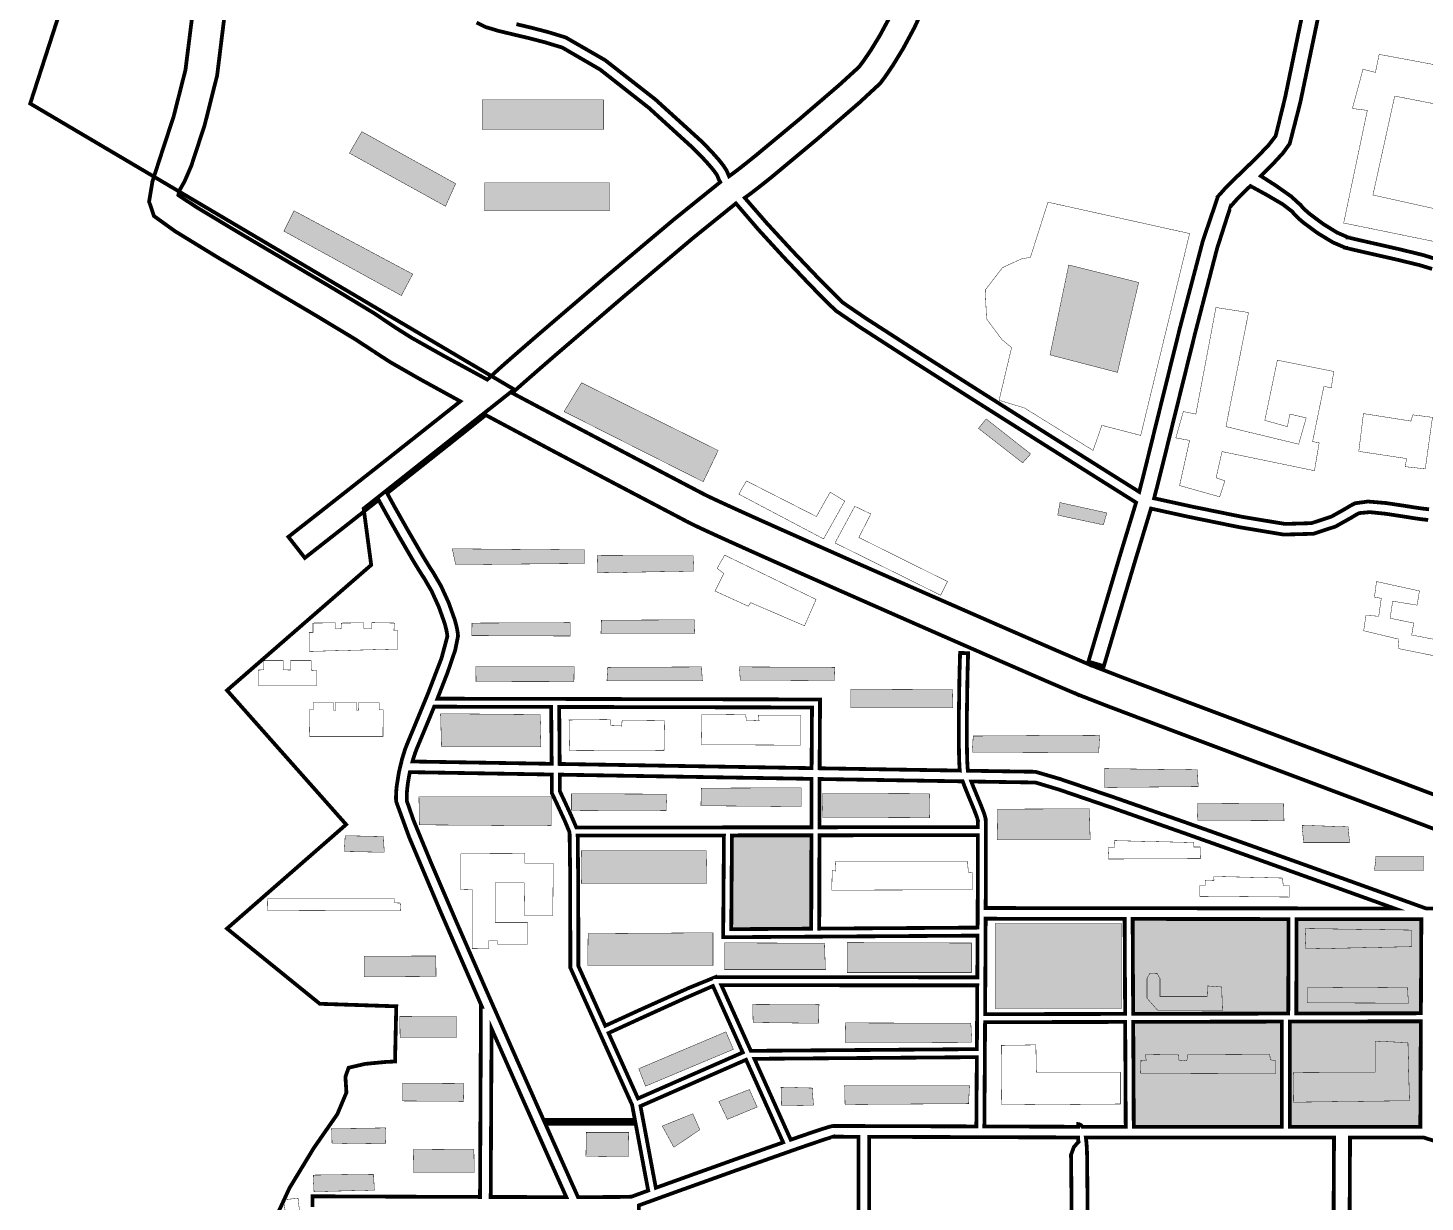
# Model space of a CAD drawing. Extents: x -14.6 to 30.8, y -26 to 29.
# Drawn here: x -1.97 to 8.29, y -17.27 to -8.66 of the extents above; entities that cross this region are included whole.
import ezdxf

# ---------------------------------------------------------------- set-up
doc = ezdxf.new("R2010")
doc.units = 0
doc.header["$LTSCALE"] = 0.000394
doc.linetypes.add('DASHED', pattern=[3e-06, 2e-06, -1e-06])
for name, color, linetype in [('CW_1001', 7, 'CONTINUOUS'), ('CW_1002', 7, 'CONTINUOUS'), ('CW_2001', 7, 'CONTINUOUS'), ('CW_2003', 7, 'CONTINUOUS'), ('CW_2006', 7, 'CONTINUOUS'), ('CW_2007', 7, 'CONTINUOUS')]:
    doc.layers.add(name, color=color, linetype=linetype)

msp = doc.modelspace()

# ---------------------------------------------------------------- linework, layer by layer
at = {"layer": 'CW_1001', "color": 1, "linetype": 'DASHED', "const_width": 0.02778}
msp.add_lwpolyline([(-0.128811, -17.343484), (-0.047367, -17.167647), (0.130174, -16.875266), (0.303626, -16.625823), (0.370076, -16.468046), (0.36292, -16.351162), (0.386433, -16.285394), (0.507406, -16.25711), (0.65496, -16.243138), (0.726862, -16.23939), (0.736063, -15.834555), (0.174815, -15.816154), (-0.506043, -15.264106), (0.368031, -14.500441), (-0.506043, -13.515957), (0.552047, -12.595878), (0.496843, -12.181843), (1.600937, -11.307768), (-1.950567, -9.209988), (-0.81887, -5.713689)], dxfattribs=at)
at = {"layer": 'CW_1002', "color": 1, "linetype": 'CONTINUOUS', "const_width": 0.007874}
for points in [[(4.625982, -8.463595), (4.539584, -8.651197), (4.45615, -8.806283), (4.381031, -8.929245), (4.322931, -9.014692), (4.288043, -9.061591), (4.134856, -9.203198), (3.827662, -9.468745), (3.49926, -9.742413), (3.445692, -9.785533), (3.395536, -9.82517), (3.349598, -9.86061), (3.329318, -9.875846), (3.310612, -9.889527), (3.293579, -9.901563), (3.454401, -10.086472), (3.640708, -10.288777), (3.819835, -10.476547), (3.866225, -10.524169), (3.908332, -10.566933), (3.945354, -10.604059), (3.976274, -10.63457), (4.000449, -10.657854), (4.017083, -10.673142), (4.017146, -10.673197), (4.182674, -10.785962), (4.539432, -11.016143), (5.002921, -11.311159), (5.488644, -11.618431), (5.912103, -11.885376), (6.188799, -12.059413), (6.22025, -11.936312), (6.263783, -11.760776), (6.316622, -11.545732), (6.488131, -10.853523), (6.655681, -10.217318), (6.766272, -9.892933), (6.766386, -9.892705), (6.766315, -9.89265), (6.814555, -9.837724), (6.879664, -9.77196), (6.954476, -9.699559), (7.053087, -9.603786), (7.137748, -9.515853), (7.190047, -9.447894), (7.190071, -9.44785), (7.26001, -9.162973), (7.388164, -8.543854)], [(0.120752, -17.307118), (0.121059, -17.228685), (0.307451, -17.229559), (0.764796, -17.231501), (1.350697, -17.233535), (1.351642, -17.04215), (1.354391, -16.486645), (1.356508, -16.046203), (1.357354, -15.838583), (1.364941, -15.838583), (1.062465, -15.143611), (0.829685, -14.591309), (0.734862, -14.330807), (0.734839, -14.330311), (0.734839, -14.330157), (0.734302, -14.31147), (0.734375, -14.292346), (0.73502, -14.272866), (0.73502, -14.272713), (0.736202, -14.252746), (0.737842, -14.23296), (0.739902, -14.213413), (0.756319, -14.112386), (0.778564, -14.019635), (0.80163, -13.945673), (0.801677, -13.945689), (0.801748, -13.945492), (0.801902, -13.945339), (0.814274, -13.913464), (0.834221, -13.864847), (0.860323, -13.802185), (0.966657, -13.544384), (1.06788, -13.280847), (1.110799, -13.121067), (1.110776, -13.120642), (1.109525, -13.10705), (1.107278, -13.091915), (1.104098, -13.075386), (1.09992, -13.057197), (1.094806, -13.03769), (1.088827, -13.017024), (1.047804, -12.902374), (0.995905, -12.788616), (0.941535, -12.694913), (0.9415, -12.694941), (0.941437, -12.69485), (0.941283, -12.694543), (0.929589, -12.676955), (0.915722, -12.655268), (0.899933, -12.629937), (0.882212, -12.600995), (0.864321, -12.571353), (0.846406, -12.541287), (0.752541, -12.379855), (0.664956, -12.225146), (0.606504, -12.118858), (0.335892, -12.331633), (0.14082, -12.484712), (0.064945, -12.544177), (-0.05578, -12.389618), (0.17929, -12.205289), (0.692683, -11.80159), (1.206181, -11.395012), (0.912881, -11.233896), (0.694741, -11.109208), (0.581425, -11.035984), (0.579118, -11.034138), (0.579087, -11.03411), (0.579102, -11.034094), (0.429908, -10.936365), (0.153931, -10.770018), (-0.186878, -10.568512), (-0.575391, -10.338322), (-0.887285, -10.146946), (-1.042362, -10.035307), (-1.042386, -10.03528), (-1.077956, -9.930026), (-1.053784, -9.782631), (-0.991803, -9.591031), (-0.898349, -9.306095), (-0.811235, -8.963852), (-0.763563, -8.584969)], [(-0.528264, -8.595118), (-0.578803, -9.004502), (-0.670408, -9.367992), (-0.768504, -9.667622), (-0.817601, -9.780858), (-0.856092, -9.849411), (-0.863378, -9.882106), (-0.863354, -9.882134), (-0.731561, -9.969486), (-0.438661, -10.145772), (-0.066925, -10.365512), (0.284824, -10.573643), (0.571699, -10.747634), (0.731803, -10.855098), (0.731949, -10.855217), (0.850009, -10.929635), (1.086021, -11.062516), (1.403795, -11.235425), (1.421784, -11.220321), (1.434245, -11.209487), (1.440772, -11.203236), (1.440795, -11.203209), (1.45975, -11.184632), (1.496387, -11.151286), (1.548866, -11.10476), (1.604978, -11.055683), (1.681478, -10.989222), (1.776476, -10.907012), (2.267263, -10.486575), (2.771818, -10.062031), (3.113807, -9.786398), (3.105918, -9.772026), (3.10004, -9.75942), (3.09628, -9.748681), (3.096256, -9.748594), (3.088027, -9.731898), (3.070727, -9.707333), (3.045126, -9.675665), (3.00889, -9.634551), (2.965519, -9.588516), (2.915839, -9.538331), (2.590281, -9.241897), (2.232638, -8.960747), (1.955067, -8.799343), (1.954783, -8.799248), (1.828596, -8.760824), (1.709323, -8.729794), (1.600209, -8.704016), (1.484355, -8.676238), (1.391555, -8.648293)], [(1.617744, -8.627425), (1.72795, -8.653477), (1.849294, -8.68512), (1.97939, -8.724815), (1.979673, -8.724909), (2.268891, -8.891597), (2.63766, -9.179748), (2.971201, -9.482661), (3.022609, -9.534596), (3.067526, -9.582279), (3.105102, -9.624917), (3.137175, -9.665494), (3.15975, -9.700117), (3.171917, -9.727988), (3.171941, -9.728075), (3.173429, -9.732684), (3.175507, -9.737826), (3.178142, -9.743472), (3.192488, -9.733334), (3.210247, -9.720281), (3.231181, -9.704516), (3.271868, -9.673036), (3.320332, -9.634599), (3.375457, -9.590161), (3.693177, -9.326214), (3.987992, -9.073084), (4.132713, -8.940866), (4.165211, -8.897263), (4.218559, -8.819104), (4.286213, -8.70863), (4.364147, -8.563706)], [(7.502248, -8.573998), (7.370474, -9.203627), (7.293185, -9.504598), (7.293161, -9.504642), (7.292953, -9.505063), (7.292929, -9.505106), (7.243418, -9.573331), (7.168937, -9.654204), (7.080906, -9.741303), (7.190245, -9.811188), (7.303828, -9.891179), (7.376732, -9.958098), (7.376799, -9.958051), (7.376843, -9.95811), (7.377303, -9.958878), (7.383273, -9.966494), (7.391371, -9.975421), (7.401421, -9.98552), (7.413672, -9.99696), (7.427825, -10.009388), (7.443685, -10.022657), (7.538774, -10.093456), (7.639595, -10.155953), (7.722201, -10.192382), (7.722193, -10.192406), (7.722291, -10.192406), (7.767252, -10.203487), (7.832885, -10.218642), (7.913102, -10.236791), (8.098696, -10.279103), (8.268388, -10.320451), (8.370756, -10.351854)], [(8.338457, -10.423524), (8.242136, -10.394555), (8.07741, -10.354723), (7.895874, -10.313382), (7.814258, -10.294916), (7.747621, -10.279535), (7.702299, -10.268374), (7.702307, -10.26835), (7.702209, -10.26835), (7.608596, -10.227914), (7.497138, -10.159926), (7.393858, -10.083555), (7.376997, -10.069401), (7.361206, -10.055438), (7.346673, -10.041803), (7.333719, -10.028684), (7.322607, -10.016208), (7.313531, -10.004512), (7.31348, -10.004551), (7.313437, -10.004492), (7.312976, -10.003724), (7.242246, -9.949271), (7.12066, -9.878153), (7.004472, -9.814933), (6.945932, -9.872058), (6.896081, -9.923083), (6.859512, -9.965083), (6.85928, -9.965315), (6.859236, -9.96537), (6.859185, -9.965331), (6.760135, -10.273206), (6.599065, -10.894245), (6.431039, -11.573874), (6.37548, -11.799914), (6.330121, -11.982228), (6.297921, -12.106591), (6.571967, -12.166736), (6.940054, -12.241834), (7.258031, -12.294717), (7.452887, -12.289156), (7.599671, -12.240712), (7.705374, -12.18137), (7.730271, -12.16611), (7.752901, -12.153097), (7.773732, -12.14289), (7.773787, -12.142866), (7.86777, -12.13031), (7.999725, -12.141389), (8.144988, -12.163366), (8.207704, -12.173353), (8.265523, -12.18176), (8.315953, -12.18739)], [(8.309496, -12.265823), (8.258055, -12.260044), (8.19812, -12.251302), (8.132681, -12.240878), (7.9987, -12.220271), (7.88054, -12.208261), (7.804543, -12.21515), (7.804488, -12.215173), (7.78789, -12.223419), (7.768532, -12.234649), (7.746587, -12.248118), (7.629714, -12.313637), (7.466637, -12.367019), (7.248803, -12.372843), (6.923795, -12.318731), (6.549299, -12.242234), (6.275035, -12.18198), (6.154351, -12.579924), (6.003442, -13.086795), (5.928894, -13.338547), (5.815862, -13.305327), (5.891899, -13.048576), (6.045117, -12.534251), (6.165713, -12.137642), (5.904002, -11.973046), (5.480862, -11.706315), (4.985868, -11.393158), (4.508589, -11.089288), (4.138599, -10.850415), (3.965469, -10.732252), (3.965406, -10.732197), (3.947323, -10.715623), (3.921909, -10.6912), (3.889992, -10.659728), (3.852526, -10.622159), (3.810106, -10.579083), (3.763551, -10.531295), (3.582483, -10.341087), (3.393458, -10.134504), (3.228594, -9.942673), (2.917498, -10.193817), (2.410061, -10.622141), (1.904894, -11.055421), (1.826334, -11.123487), (1.750413, -11.189636), (1.678819, -11.252398), (1.631861, -11.293849), (1.600898, -11.321532), (1.587661, -11.333933), (1.587638, -11.333961), (1.587531, -11.334071), (2.055092, -11.582735), (2.493778, -11.814113), (2.832228, -11.991835), (2.915473, -12.035446), (2.963127, -12.060365), (2.990618, -12.074803), (2.990657, -12.074831), (2.990661, -12.074827), (3.031429, -12.09508), (3.096743, -12.125837), (3.184122, -12.16602), (3.292724, -12.21529), (3.421277, -12.273116), (3.567, -12.338283), (4.078672, -12.565281), (4.636181, -12.810711), (5.16355, -13.041536), (5.5848, -13.224721), (5.823953, -13.327228), (5.824008, -13.327256), (5.824008, -13.327252), (6.064165, -13.420531), (6.520431, -13.592897), (7.122787, -13.819079), (7.617813, -14.004885), (8.125904, -14.19597), (8.619416, -14.382339)], [(8.528824, -14.599643), (8.038263, -14.41442), (7.533012, -14.224414), (7.040661, -14.039614), (6.43028, -13.810434), (5.970198, -13.636724), (5.733583, -13.545016), (5.733528, -13.544988), (5.733528, -13.544992), (5.495755, -13.443033), (5.074675, -13.259848), (4.546231, -13.028471), (3.986368, -12.781938), (3.471031, -12.553283), (3.328547, -12.48955), (3.199504, -12.431472), (3.086311, -12.380098), (2.992859, -12.337139), (2.923476, -12.304501), (2.880858, -12.283362), (2.880819, -12.283335), (2.880815, -12.283339), (2.817448, -12.249846), (2.768692, -12.224173), (2.723346, -12.20037), (2.360544, -12.009811), (1.889313, -11.760921), (1.392587, -11.495756), (1.180898, -11.66487), (0.930513, -11.863307), (0.669165, -12.069516), (0.721555, -12.165611), (0.812725, -12.326906), (0.914075, -12.501303), (0.933606, -12.534131), (0.951245, -12.563451), (0.966681, -12.588724), (0.981164, -12.611934), (0.994329, -12.632469), (1.005988, -12.649972), (1.006028, -12.649945), (1.006091, -12.650035), (1.006244, -12.650343), (1.06475, -12.750892), (1.120402, -12.872474), (1.164181, -12.994567), (1.170591, -13.016803), (1.176218, -13.03846), (1.180996, -13.059394), (1.184862, -13.079652), (1.187624, -13.098685), (1.189209, -13.116335), (1.189232, -13.11676), (1.16898, -13.21967), (1.112887, -13.384411), (1.038055, -13.57702), (3.816819, -13.582917), (3.846433, -13.582976), (3.846232, -13.612445), (3.842937, -14.087933), (4.221775, -14.094194), (4.568595, -14.099894), (4.871937, -14.104835), (4.870543, -14.089692), (4.869327, -14.071791), (4.868287, -14.051323), (4.867048, -14.016716), (4.866096, -13.976789), (4.865413, -13.932295), (4.86548, -13.666101), (4.869346, -13.403371), (4.874098, -13.240768), (4.932925, -13.243768), (4.928183, -13.405688), (4.924319, -13.667054), (4.92424, -13.931602), (4.92491, -13.974802), (4.925862, -14.014089), (4.927114, -14.048787), (4.928341, -14.072464), (4.929756, -14.09161), (4.931358, -14.105795), (5.18406, -14.109833), (5.354028, -14.112443), (5.426299, -14.11337), (5.606628, -14.166196), (6.00991, -14.303115), (6.548286, -14.491785), (7.133898, -14.699866), (7.67889, -14.895016), (8.095403, -15.044895), (8.295579, -15.117161)], [(9.566583, -18.756902), (9.566583, -17.208567), (8.275531, -16.79726), (7.735996, -16.79726), (7.73381, -17.204098), (7.730605, -17.892783)]]:
    msp.add_lwpolyline(points, dxfattribs=at)
for points in [[(1.876594, -14.055154), (1.872764, -13.637618), (1.014244, -13.635795), (0.985453, -13.705944), (0.958045, -13.772044), (0.932913, -13.832327), (0.90661, -13.895443), (0.886944, -13.943184), (0.875787, -13.971602), (0.875874, -13.971634), (0.875756, -13.971969), (0.875756, -13.972122), (0.869061, -13.991725), (0.862122, -14.013799), (0.855091, -14.038024), (1.068258, -14.041604), (1.419624, -14.047497)], [(1.931594, -13.637744), (1.935433, -14.056142), (2.372718, -14.063457), (2.838653, -14.071236), (3.315148, -14.079172), (3.784114, -14.086957), (3.787201, -13.641681)], [(1.817669, -16.669122), (2.487524, -16.668177), (2.466882, -16.558315), (2.015992, -15.556992), (2.013339, -15.551098), (2.013339, -15.544882), (2.013141, -15.293672), (2.011767, -14.824977), (2.008039, -14.557941), (1.972931, -14.473872), (1.913038, -14.344485), (1.881118, -14.277035), (1.878406, -14.271339), (1.87835, -14.264579), (1.877276, -14.133646), (0.835854, -14.116154), (0.828891, -14.150981), (0.822865, -14.186552), (0.818028, -14.222335), (0.816047, -14.240942), (0.814509, -14.259), (0.813453, -14.276406), (0.813445, -14.276406), (0.812876, -14.293574), (0.812804, -14.310337), (0.813264, -14.326618), (0.813272, -14.326618), (0.813295, -14.327114), (0.863369, -14.471334), (0.993249, -14.786), (1.178278, -15.21711), (1.393797, -15.710667), (1.615146, -16.212671), (1.817669, -16.669122)], [(3.783051, -14.520965), (3.78376, -14.165496), (3.315133, -14.157695), (2.83895, -14.149748), (2.373261, -14.141959), (1.936114, -14.134634), (1.937122, -14.257362), (1.969555, -14.326076), (2.018392, -14.431871), (2.057819, -14.52274)], [(3.842587, -14.166469), (3.841878, -14.520902), (5.004449, -14.519705), (5.004203, -14.493624), (5.003867, -14.476089), (5.003445, -14.467638), (5.003421, -14.467449), (5.003516, -14.467437), (4.99441, -14.436781), (4.97496, -14.386881), (4.949579, -14.325539), (4.929368, -14.27683), (4.909972, -14.228732), (4.893008, -14.183807), (4.585113, -14.178763), (4.230859, -14.172911)], [(8.063626, -15.116882), (7.647683, -14.967121), (7.106551, -14.773114), (6.527039, -14.566736), (5.995954, -14.37986), (5.600105, -14.24436), (5.426299, -14.19211), (5.359013, -14.191223), (5.197657, -14.188719), (4.956177, -14.184835), (4.971014, -14.222755), (4.987296, -14.262687), (5.00402, -14.302933), (5.030885, -14.368052), (5.05167, -14.422682), (5.061898, -14.460181), (5.062012, -14.460299), (5.062035, -14.460488), (5.063295, -14.557634), (5.063153, -14.788791), (5.061953, -15.113331)], [(3.140909, -14.580449), (2.067681, -14.581555), (2.070888, -14.888508), (2.072156, -15.295286), (2.072386, -15.538646), (2.269886, -15.977248), (2.534129, -15.85632), (2.884534, -15.69913), (3.076693, -15.621087), (3.076693, -15.621201), (5.000516, -15.621598), (5.001106, -15.518766), (5.001675, -15.4166), (5.002213, -15.315839), (3.164917, -15.327587), (3.135157, -15.327776), (3.13539, -15.298059)], [(3.781563, -15.264815), (3.782933, -14.579787), (3.19974, -14.58039), (3.194445, -15.268571)], [(3.84176, -14.579728), (3.84039, -15.264441), (5.002516, -15.257008), (5.00377, -14.984646), (5.004541, -14.752413), (5.004669, -14.578531)], [(5.057705, -15.89237), (6.085362, -15.890201), (6.081622, -15.193055), (5.061587, -15.191764), (5.060422, -15.4212), (5.059103, -15.657737)], [(7.282587, -15.887669), (7.284984, -15.194579), (6.140453, -15.19313), (6.144193, -15.890075)], [(7.343811, -15.194654), (7.341413, -15.887547), (8.255949, -15.885614), (8.259327, -15.195815)], [(3.27902, -16.173193), (3.060142, -15.685606), (2.843881, -15.779957), (2.525892, -15.924459), (2.294083, -16.03098), (2.510071, -16.510646)], [(3.122161, -15.680035), (3.338248, -16.161409), (4.997272, -16.148831), (4.998229, -15.99881), (4.999207, -15.8417), (5.000177, -15.680425)], [(1.984004, -17.234717), (1.86323, -16.964232), (1.6696, -16.528766), (1.435311, -15.998646), (1.433926, -16.273778), (1.432108, -16.635621), (1.430075, -17.042457), (1.429134, -17.233756), (1.62445, -17.234233), (1.811113, -17.234565)], [(6.085677, -15.949024), (5.057346, -15.951197), (5.05522, -16.283309), (5.05343, -16.549609), (5.052272, -16.716236), (5.74089, -16.718579), (5.74089, -16.69898), (5.752469, -16.701213), (5.762844, -16.707762), (5.772039, -16.71852), (6.089807, -16.71852)], [(7.235453, -16.71852), (7.235417, -15.946598), (6.144508, -15.948902), (6.148638, -16.71852)], [(7.294244, -15.946472), (7.29428, -16.71852), (8.251874, -16.71852), (8.255661, -15.944441)], [(3.575287, -16.833185), (3.303134, -16.226913), (2.528433, -16.56689), (2.641114, -17.16661), (2.92035, -17.066049), (3.253151, -16.947063)], [(3.364563, -16.220035), (3.631055, -16.813697), (3.635799, -16.812043), (3.712571, -16.785426), (3.781357, -16.761879), (3.840654, -16.741957), (3.889286, -16.726304), (3.923744, -16.716372), (3.942366, -16.712811), (3.94298, -16.712657), (3.943063, -16.712657), (4.124621, -16.713174), (4.515535, -16.714441), (4.993445, -16.716035), (4.994238, -16.602279), (4.995427, -16.428096), (4.99689, -16.207661)], [(2.49272, -16.695839), (1.829969, -16.696772), (1.939218, -16.942022), (2.021607, -17.12656), (2.06998, -17.234709), (2.272961, -17.234316), (2.409719, -17.233271), (2.462902, -17.231453), (2.480849, -17.224787), (2.522571, -17.209565), (2.584988, -17.186917)], [(2.516827, -17.295205), (2.528378, -20.456134), (2.935508, -20.454984), (2.929799, -19.040035), (2.929705, -19.01752), (2.95137, -19.011547), (3.803102, -18.776587), (3.807283, -18.775433), (3.810945, -18.775433), (4.132075, -18.775433), (4.127654, -16.791949), (4.031043, -16.791652), (3.967555, -16.791464), (3.943063, -16.791398), (3.94298, -16.791398), (3.94298, -16.791339), (3.930761, -16.794977), (3.904395, -16.803486), (3.86526, -16.81639), (3.809359, -16.835198), (3.740876, -16.858678), (3.661634, -16.886169), (3.224976, -17.040429), (2.788043, -17.197045)], [(4.208358, -17.811992), (5.694118, -17.804445), (5.692767, -17.449951), (5.690817, -17.150471), (5.688217, -16.924126), (5.709781, -16.865858), (5.743777, -16.829338), (5.74089, -16.816626), (5.74089, -16.79702), (5.372623, -16.795859), (4.771747, -16.793969), (4.206087, -16.792197)], [(6.654453, -18.877307), (6.659799, -18.276067), (6.718626, -18.276531), (6.713283, -18.877358), (7.61228, -18.878102), (7.611036, -18.526199), (7.613062, -17.867604), (7.616213, -17.194048), (7.618346, -16.79726), (5.796874, -16.79726), (5.801378, -16.833746), (5.804356, -16.875485), (5.805862, -16.922283), (5.809371, -17.269993), (5.811597, -17.751949), (5.812713, -18.314921), (5.812865, -18.501627), (5.81293, -18.689421), (5.812909, -18.87661)]]:
    msp.add_lwpolyline(points, close=True, dxfattribs=at)
at = {"layer": 'CW_2001', "color": 1, "linetype": 'CONTINUOUS', "const_width": 0.003}
for points in [[(0.483402, -9.416201), (1.171909, -9.797783), (1.097252, -9.963689), (0.392154, -9.573811)], [(-0.014315, -9.99687), (0.856689, -10.461406), (0.773736, -10.619016), (-0.088972, -10.146185)], [(1.147024, -12.477157), (2.117571, -12.485453), (2.117571, -12.584996), (1.171909, -12.593291)], [(2.210819, -12.52726), (2.213756, -12.653551), (2.91789, -12.640976), (2.914961, -12.529669)], [(3.146362, -12.523811), (3.090709, -12.620472), (3.140504, -12.658551), (3.076063, -12.787433), (3.319181, -12.89874), (3.336756, -12.872378), (3.732189, -13.042268), (3.817134, -12.848945)], [(0.12511, -13.022083), (0.12511, -13.089992), (0.097657, -13.089992), (0.097657, -13.230146), (0.747854, -13.212807), (0.747854, -13.076988), (0.718957, -13.076988), (0.721846, -13.022083), (0.55713, -13.019193), (0.55713, -13.062539), (0.49789, -13.061094), (0.49789, -13.020638), (0.333173, -13.022083), (0.330283, -13.063984), (0.289827, -13.063984), (0.289827, -13.020638)], [(1.292031, -13.02226), (1.290591, -13.11448), (2.012504, -13.117362), (2.012504, -13.019378)], [(2.24126, -13.00126), (2.923748, -12.998331), (2.926677, -13.097921), (2.238331, -13.097921)], [(-0.236579, -13.29828), (-0.093437, -13.29828), (-0.093437, -13.365469), (-0.039394, -13.366929), (-0.039394, -13.29828), (0.111051, -13.29828), (0.112512, -13.36839), (0.153409, -13.371311), (0.153843, -13.480906), (-0.277382, -13.480315), (-0.277382, -13.367), (-0.236705, -13.365547)], [(1.320024, -13.340807), (1.321461, -13.451457), (2.039965, -13.452894), (2.041402, -13.340807)], [(2.288126, -13.346898), (2.976472, -13.343969), (2.982331, -13.446488), (2.282268, -13.446488)], [(3.25474, -13.343969), (3.954803, -13.346898), (3.951874, -13.443559), (3.260598, -13.44063)], [(4.072902, -13.507126), (4.818685, -13.509878), (4.821437, -13.644724), (4.072902, -13.644724)], [(0.27439, -13.606043), (0.275807, -13.661469), (0.292819, -13.661469), (0.291402, -13.604622), (0.444512, -13.606043), (0.444512, -13.661469), (0.460106, -13.661469), (0.458618, -13.604996), (0.609827, -13.605039), (0.611138, -13.659819), (0.639827, -13.658201), (0.638421, -13.853567), (0.098705, -13.853567), (0.095894, -13.659606), (0.126815, -13.658201), (0.125409, -13.604791)], [(1.061795, -13.687638), (1.791953, -13.693169), (1.797484, -13.931024), (1.067327, -13.931024)], [(2.004, -13.733543), (2.305701, -13.730614), (2.311559, -13.774551), (2.390646, -13.77748), (2.393575, -13.736472), (2.704063, -13.739402), (2.701134, -13.956157), (2.006929, -13.959087)], [(2.979402, -13.692535), (3.301606, -13.695465), (3.304535, -13.736472), (3.398268, -13.739402), (3.395339, -13.698394), (3.702898, -13.698394), (3.702898, -13.918079), (2.976472, -13.91515)], [(4.970043, -13.851122), (5.897457, -13.845618), (5.891953, -13.972209), (4.964539, -13.969457)], [(5.933232, -14.090543), (5.933232, -14.228142), (6.621224, -14.222638), (6.61572, -14.098799)], [(2.974866, -14.233646), (3.70689, -14.230894), (3.70689, -14.368492), (2.972114, -14.362988)], [(0.902457, -14.297913), (1.873417, -14.297913), (1.873417, -14.508866), (0.905346, -14.503087)], [(2.021, -14.274701), (2.021, -14.395906), (2.716484, -14.398791), (2.71937, -14.277587)], [(3.863752, -14.272173), (4.648063, -14.274925), (4.650815, -14.451051), (3.866504, -14.448299)], [(7.248673, -14.349228), (7.251425, -14.473067), (6.618472, -14.470315), (6.61572, -14.346476)], [(5.148921, -14.387756), (5.146169, -14.613417), (5.828657, -14.613417), (5.823154, -14.385004)], [(7.721717, -14.517362), (7.73278, -14.633524), (7.395358, -14.633524), (7.384295, -14.506299)], [(0.36085, -14.582886), (0.355335, -14.698717), (0.647669, -14.704232), (0.642154, -14.588402)], [(6.007535, -14.618921), (6.010287, -14.665705), (5.960752, -14.671209), (5.963504, -14.753768), (6.637736, -14.751016), (6.634984, -14.665705), (6.590953, -14.665705), (6.588201, -14.632681)], [(2.096988, -14.690472), (2.094236, -14.932646), (3.013394, -14.932646), (3.010642, -14.690472)], [(7.926382, -14.733091), (8.274866, -14.733091), (8.274866, -14.838189), (7.915319, -14.838189)], [(3.960071, -14.77028), (3.962823, -14.841831), (3.935303, -14.839079), (3.932551, -14.982181), (4.961787, -14.979429), (4.961787, -14.852839), (4.934268, -14.850087), (4.928764, -14.77028)], [(6.633606, -15.027299), (6.633606, -14.948063), (6.671858, -14.948063), (6.671858, -14.912543), (6.737433, -14.909811), (6.736799, -14.881469), (7.240173, -14.893417), (7.245638, -14.948063), (7.289354, -14.948063), (7.289354, -15.032764)], [(-0.209693, -15.046528), (0.72226, -15.046528), (0.723118, -15.075465), (0.765165, -15.076866), (0.768709, -15.132134), (-0.211016, -15.129335)], [(7.406421, -15.264114), (8.186362, -15.275177), (8.186362, -15.39687), (7.411953, -15.413465)], [(2.143902, -15.300531), (2.141165, -15.535846), (3.060535, -15.535846), (3.060535, -15.295059)], [(3.14448, -15.368835), (3.14448, -15.565559), (3.884929, -15.565559), (3.879465, -15.371567)], [(4.045382, -15.367457), (4.956283, -15.370209), (4.956283, -15.587614), (4.045382, -15.587614)], [(0.49965, -15.466594), (1.026559, -15.465197), (1.027957, -15.616142), (0.49965, -15.618937)], [(6.794067, -15.693217), (6.799524, -15.867831), (6.32752, -15.867831), (6.245669, -15.775067), (6.245669, -15.630465), (6.264768, -15.594996), (6.319335, -15.592268), (6.341161, -15.630465), (6.341161, -15.761425), (6.687661, -15.761425), (6.69039, -15.685031)], [(7.420504, -15.699441), (7.420504, -15.808732), (8.163685, -15.811465), (8.15822, -15.693976)], [(3.352134, -15.819661), (3.83848, -15.822394), (3.835748, -15.959008), (3.354866, -15.953543)], [(0.761854, -15.907937), (1.178394, -15.910142), (1.178394, -16.062583), (0.764031, -16.062583)], [(4.032472, -15.956276), (4.953252, -15.959008), (4.958717, -16.098354), (4.02974, -16.101087)], [(2.516055, -16.292346), (3.155409, -16.02185), (3.210055, -16.150268), (2.565236, -16.420764)], [(7.920512, -16.090157), (7.920512, -16.316937), (7.322142, -16.319669), (7.319409, -16.538252), (8.171882, -16.527323), (8.160953, -16.101087)], [(6.234693, -16.18852), (6.477866, -16.191252), (6.480598, -16.229504), (6.537976, -16.234969), (6.546173, -16.18852), (7.147276, -16.185787), (7.150008, -16.226772), (7.190992, -16.234969), (7.190992, -16.327866), (6.199173, -16.325134), (6.201906, -16.229504), (6.240157, -16.234969)], [(0.781264, -16.397756), (1.23274, -16.400492), (1.230004, -16.531831), (0.781264, -16.529094)], [(3.103496, -16.532787), (3.166339, -16.663937), (3.384921, -16.573772), (3.327543, -16.445354)], [(3.559787, -16.428961), (3.789299, -16.434425), (3.797496, -16.56011), (3.56252, -16.562843)], [(4.027008, -16.415299), (4.02974, -16.554646), (4.936858, -16.549181), (4.942323, -16.415299)], [(2.688189, -16.713118), (2.912236, -16.622953), (2.96415, -16.740441), (2.77289, -16.868858)], [(0.261921, -16.732244), (0.658102, -16.72678), (0.65537, -16.844268), (0.264654, -16.838803)], [(2.130803, -16.759567), (2.128071, -16.934433), (2.439551, -16.937165), (2.442283, -16.759567)], [(0.860291, -16.885252), (0.863024, -17.054654), (1.308386, -17.054654), (1.305654, -16.88252)], [(0.126972, -17.072913), (0.569492, -17.067382), (0.575024, -17.183543), (0.132504, -17.194606)], [(-0.093276, -17.25411), (0.016016, -17.243181), (0.037874, -17.461764), (0.081591, -17.63663), (0.130772, -17.822425), (0.190882, -17.926252), (0.108913, -17.959039), (0.043339, -17.849748), (0.005087, -17.69674), (-0.055024, -17.472693)]]:
    msp.add_lwpolyline(points, close=True, dxfattribs=at)
at = {"layer": 'CW_2001', "color": 1, "linetype": 'CONTINUOUS'}
for points in [[(0.483402, -9.416201), (1.171909, -9.797783), (0.392154, -9.573811), (1.097252, -9.963689)], [(-0.014315, -9.99687), (0.856689, -10.461406), (-0.088972, -10.146185), (0.773736, -10.619016)], [(1.147024, -12.477157), (2.117571, -12.485453), (1.171909, -12.593291), (2.117571, -12.584996)], [(2.210819, -12.52726), (2.213756, -12.653551), (2.914961, -12.529669), (2.91789, -12.640976)], [(1.292031, -13.02226), (1.290591, -13.11448), (2.012504, -13.019378), (2.012504, -13.117362)], [(2.24126, -13.00126), (2.923748, -12.998331), (2.238331, -13.097921), (2.926677, -13.097921)], [(1.320024, -13.340807), (1.321461, -13.451457), (2.041402, -13.340807), (2.039965, -13.452894)], [(2.288126, -13.346898), (2.976472, -13.343969), (2.282268, -13.446488), (2.982331, -13.446488)], [(3.25474, -13.343969), (3.954803, -13.346898), (3.260598, -13.44063), (3.951874, -13.443559)], [(4.072902, -13.507126), (4.818685, -13.509878), (4.072902, -13.644724), (4.821437, -13.644724)], [(1.061795, -13.687638), (1.791953, -13.693169), (1.067327, -13.931024), (1.797484, -13.931024)], [(4.970043, -13.851122), (5.897457, -13.845618), (4.964539, -13.969457), (5.891953, -13.972209)], [(5.933232, -14.090543), (5.933232, -14.228142), (6.61572, -14.098799), (6.621224, -14.222638)], [(2.974866, -14.233646), (3.70689, -14.230894), (2.972114, -14.362988), (3.70689, -14.368492)], [(0.902457, -14.297913), (1.873417, -14.297913), (0.905346, -14.503087), (1.873417, -14.508866)], [(2.021, -14.274701), (2.021, -14.395906), (2.71937, -14.277587), (2.716484, -14.398791)], [(3.863752, -14.272173), (4.648063, -14.274925), (3.866504, -14.448299), (4.650815, -14.451051)], [(7.248673, -14.349228), (7.251425, -14.473067), (6.61572, -14.346476), (6.618472, -14.470315)], [(5.148921, -14.387756), (5.146169, -14.613417), (5.823154, -14.385004), (5.828657, -14.613417)], [(7.721717, -14.517362), (7.73278, -14.633524), (7.384295, -14.506299), (7.395358, -14.633524)], [(0.36085, -14.582886), (0.355335, -14.698717), (0.642154, -14.588402), (0.647669, -14.704232)], [(2.096988, -14.690472), (2.094236, -14.932646), (3.010642, -14.690472), (3.013394, -14.932646)], [(7.926382, -14.733091), (8.274866, -14.733091), (7.915319, -14.838189), (8.274866, -14.838189)], [(7.406421, -15.264114), (8.186362, -15.275177), (7.411953, -15.413465), (8.186362, -15.39687)], [(2.143902, -15.300531), (2.141165, -15.535846), (3.060535, -15.295059), (3.060535, -15.535846)], [(3.14448, -15.368835), (3.14448, -15.565559), (3.879465, -15.371567), (3.884929, -15.565559)], [(4.045382, -15.367457), (4.956283, -15.370209), (4.045382, -15.587614), (4.956283, -15.587614)], [(0.49965, -15.466594), (1.026559, -15.465197), (0.49965, -15.618937), (1.027957, -15.616142)], [(7.420504, -15.699441), (7.420504, -15.808732), (8.15822, -15.693976), (8.163685, -15.811465)], [(3.352134, -15.819661), (3.83848, -15.822394), (3.354866, -15.953543), (3.835748, -15.959008)], [(0.761854, -15.907937), (1.178394, -15.910142), (0.764031, -16.062583), (1.178394, -16.062583)], [(4.032472, -15.956276), (4.953252, -15.959008), (4.02974, -16.101087), (4.958717, -16.098354)], [(2.516055, -16.292346), (3.155409, -16.02185), (2.565236, -16.420764), (3.210055, -16.150268)], [(0.781264, -16.397756), (1.23274, -16.400492), (0.781264, -16.529094), (1.230004, -16.531831)], [(3.103496, -16.532787), (3.166339, -16.663937), (3.327543, -16.445354), (3.384921, -16.573772)], [(3.559787, -16.428961), (3.789299, -16.434425), (3.56252, -16.562843), (3.797496, -16.56011)], [(4.027008, -16.415299), (4.02974, -16.554646), (4.942323, -16.415299), (4.936858, -16.549181)], [(2.688189, -16.713118), (2.912236, -16.622953), (2.77289, -16.868858), (2.96415, -16.740441)], [(0.261921, -16.732244), (0.658102, -16.72678), (0.264654, -16.838803), (0.65537, -16.844268)], [(2.130803, -16.759567), (2.128071, -16.934433), (2.442283, -16.759567), (2.439551, -16.937165)], [(0.860291, -16.885252), (0.863024, -17.054654), (1.305654, -16.88252), (1.308386, -17.054654)], [(0.126972, -17.072913), (0.569492, -17.067382), (0.132504, -17.194606), (0.575024, -17.183543)]]:
    msp.add_solid(points, dxfattribs=at)
at = {"layer": 'CW_2003', "color": 1, "linetype": 'CONTINUOUS', "const_width": 0.003}
for points in [[(7.949685, -8.848898), (8.684961, -8.985906), (8.625591, -9.264488), (8.063858, -9.154882), (7.904016, -9.881024), (8.561654, -10.027165), (8.515984, -10.255512), (7.68937, -10.086535), (7.862913, -9.259921), (7.753307, -9.24622), (7.830945, -8.958504), (7.922283, -8.981339)], [(5.518902, -9.933677), (6.558591, -10.163697), (6.19976, -11.645024), (5.914535, -11.571417), (5.85013, -11.755433), (5.344087, -11.442606), (5.160071, -11.387402), (5.252079, -11.000969), (5.181539, -10.942356), (5.068063, -10.789691), (5.058862, -10.577732), (5.185629, -10.413481), (5.324663, -10.349416), (5.390091, -10.338512)], [(5.671512, -10.394378), (6.184772, -10.522693), (6.028961, -11.182598), (5.534031, -11.054283)], [(6.779409, -12.095862), (6.484984, -12.013055), (6.558591, -11.681827), (6.457382, -11.663425), (6.512587, -11.470209), (6.604594, -11.48861), (6.751807, -10.706543), (6.991028, -10.743346), (6.825413, -11.580618), (7.359059, -11.709429), (7.414264, -11.516213), (7.294654, -11.48861), (7.276252, -11.580618), (7.110638, -11.534614), (7.202646, -11.092976), (7.616681, -11.175783), (7.59828, -11.295394), (7.54389, -11.285654), (7.461118, -11.690315), (7.509402, -11.699512), (7.474913, -11.904142), (6.796646, -11.76389), (6.752984, -11.955953), (6.817252, -11.978906)], [(2.096209, -11.258591), (3.099094, -11.755433), (2.988685, -11.985453), (1.967398, -11.470209)], [(7.834535, -11.485055), (8.182819, -11.540047), (8.196567, -11.49422), (8.340921, -11.512551), (8.28822, -11.890622), (8.141575, -11.874583), (8.15074, -11.815008), (7.800165, -11.762307)]]:
    msp.add_lwpolyline(points, close=True, dxfattribs=at)
at = {"layer": 'CW_2003', "color": 1, "linetype": 'CONTINUOUS'}
for points in [[(5.671512, -10.394378), (6.184772, -10.522693), (5.534031, -11.054283), (6.028961, -11.182598)], [(2.096209, -11.258591), (3.099094, -11.755433), (1.967398, -11.470209), (2.988685, -11.985453)]]:
    msp.add_solid(points, dxfattribs=at)
at = {"layer": 'CW_2006', "color": 1, "linetype": 'CONTINUOUS', "const_width": 0.003}
for points in [[(1.366138, -9.39965), (2.25587, -9.39965), (2.25587, -9.182437), (1.366138, -9.182437)], [(1.382846, -9.99698), (2.301823, -9.99698), (2.301823, -9.792303), (1.382846, -9.792303)], [(5.06552, -11.524205), (5.008913, -11.593874), (5.333311, -11.846425), (5.392094, -11.78111)], [(3.305933, -11.979217), (3.250059, -12.076142), (3.872165, -12.40463), (4.02774, -12.127118), (3.92052, -12.061945), (3.819606, -12.240646)], [(4.101323, -12.164961), (3.95626, -12.434063), (4.730945, -12.817937), (4.781307, -12.717213), (4.130795, -12.394055), (4.218929, -12.221984)], [(5.607331, -12.138165), (5.590575, -12.230323), (5.925693, -12.301535), (5.950827, -12.213567)], [(7.929929, -12.717583), (7.915323, -12.832346), (7.965402, -12.840693), (7.946622, -12.97215), (7.852724, -12.96589), (7.836031, -13.078567), (8.088512, -13.139079), (8.094772, -13.210024), (8.507921, -13.293488), (8.524614, -13.174551), (8.188669, -13.109866), (8.203276, -13.022228), (8.030087, -12.986756), (8.048866, -12.861559), (8.228315, -12.890772), (8.245008, -12.786441)], [(1.209429, -14.715433), (1.209429, -14.979339), (1.292685, -14.977768), (1.292685, -15.411327), (1.412071, -15.412898), (1.412071, -15.354776), (1.479618, -15.354776), (1.479618, -15.378339), (1.699539, -15.378339), (1.699539, -15.21811), (1.462339, -15.21811), (1.462339, -14.929071), (1.674406, -14.929071), (1.677547, -15.167843), (1.884902, -15.167843), (1.888043, -14.784551), (1.679118, -14.784551), (1.679118, -14.713862)], [(5.132118, -15.851142), (6.057819, -15.851142), (6.057819, -15.227646), (5.132118, -15.227646)], [(5.176528, -16.120969), (5.17974, -16.557882), (6.050354, -16.551457), (6.050354, -16.316937), (5.433535, -16.316937), (5.430323, -16.117756)]]:
    msp.add_lwpolyline(points, close=True, dxfattribs=at)
at = {"layer": 'CW_2006', "color": 4}
for points in [[(1.366138, -9.39965), (2.25587, -9.39965), (1.366138, -9.182437), (2.25587, -9.182437)], [(1.382846, -9.99698), (2.301823, -9.99698), (1.382846, -9.792303), (2.301823, -9.792303)], [(5.132118, -15.851142), (6.057819, -15.851142), (5.132118, -15.227646), (6.057819, -15.227646)]]:
    msp.add_solid(points, dxfattribs=at)
at = {"layer": 'CW_2006', "color": 4, "linetype": 'CONTINUOUS'}
for points in [[(5.06552, -11.524205), (5.008913, -11.593874), (5.392094, -11.78111), (5.333311, -11.846425)], [(5.607331, -12.138165), (5.590575, -12.230323), (5.950827, -12.213567), (5.925693, -12.301535)]]:
    msp.add_solid(points, dxfattribs=at)
at = {"layer": 'CW_2007', "color": 2, "linetype": 'CONTINUOUS', "const_width": 0.02778}
for points in [[(4.625982, -8.463595), (4.539584, -8.651197), (4.45615, -8.806283), (4.381031, -8.929245), (4.322931, -9.014692), (4.288043, -9.061591), (4.134856, -9.203198), (3.827662, -9.468745), (3.49926, -9.742413), (3.445692, -9.785533), (3.395536, -9.82517), (3.349598, -9.86061), (3.329318, -9.875846), (3.310612, -9.889527), (3.293579, -9.901563), (3.454401, -10.086472), (3.640708, -10.288777), (3.819835, -10.476547), (3.866225, -10.524169), (3.908332, -10.566933), (3.945354, -10.604059), (3.976274, -10.63457), (4.000449, -10.657854), (4.017083, -10.673142), (4.017146, -10.673197), (4.182674, -10.785962), (4.539432, -11.016143), (5.002921, -11.311159), (5.488644, -11.618431), (5.912103, -11.885376), (6.188799, -12.059413), (6.22025, -11.936312), (6.263783, -11.760776), (6.316622, -11.545732), (6.488131, -10.853523), (6.655681, -10.217318), (6.766272, -9.892933), (6.766386, -9.892705), (6.766315, -9.89265), (6.814555, -9.837724), (6.879664, -9.77196), (6.954476, -9.699559), (7.053087, -9.603786), (7.137748, -9.515853), (7.190047, -9.447894), (7.190071, -9.44785), (7.26001, -9.162973), (7.388164, -8.543854)], [(0.120752, -17.307118), (0.121059, -17.228685), (0.307451, -17.229559), (0.764796, -17.231501), (1.350697, -17.233535), (1.351642, -17.04215), (1.354391, -16.486645), (1.356508, -16.046203), (1.357354, -15.838583), (1.364941, -15.838583), (1.062465, -15.143611), (0.829685, -14.591309), (0.734862, -14.330807), (0.734839, -14.330311), (0.734839, -14.330157), (0.734302, -14.31147), (0.734375, -14.292346), (0.73502, -14.272866), (0.73502, -14.272713), (0.736202, -14.252746), (0.737842, -14.23296), (0.739902, -14.213413), (0.756319, -14.112386), (0.778564, -14.019635), (0.80163, -13.945673), (0.801677, -13.945689), (0.801748, -13.945492), (0.801902, -13.945339), (0.814274, -13.913464), (0.834221, -13.864847), (0.860323, -13.802185), (0.966657, -13.544384), (1.06788, -13.280847), (1.110799, -13.121067), (1.110776, -13.120642), (1.109525, -13.10705), (1.107278, -13.091915), (1.104098, -13.075386), (1.09992, -13.057197), (1.094806, -13.03769), (1.088827, -13.017024), (1.047804, -12.902374), (0.995905, -12.788616), (0.941535, -12.694913), (0.9415, -12.694941), (0.941437, -12.69485), (0.941283, -12.694543), (0.929589, -12.676955), (0.915722, -12.655268), (0.899933, -12.629937), (0.882212, -12.600995), (0.864321, -12.571353), (0.846406, -12.541287), (0.752541, -12.379855), (0.664956, -12.225146), (0.606504, -12.118858), (0.335892, -12.331633), (0.14082, -12.484712), (0.064945, -12.544177), (-0.05578, -12.389618), (0.17929, -12.205289), (0.692683, -11.80159), (1.206181, -11.395012), (0.912881, -11.233896), (0.694741, -11.109208), (0.581425, -11.035984), (0.579118, -11.034138), (0.579087, -11.03411), (0.579102, -11.034094), (0.429908, -10.936365), (0.153931, -10.770018), (-0.186878, -10.568512), (-0.575391, -10.338322), (-0.887285, -10.146946), (-1.042362, -10.035307), (-1.042386, -10.03528), (-1.077956, -9.930026), (-1.053784, -9.782631), (-0.991803, -9.591031), (-0.898349, -9.306095), (-0.811235, -8.963852), (-0.763563, -8.584969)], [(-0.528264, -8.595118), (-0.578803, -9.004502), (-0.670408, -9.367992), (-0.768504, -9.667622), (-0.817601, -9.780858), (-0.856092, -9.849411), (-0.863378, -9.882106), (-0.863354, -9.882134), (-0.731561, -9.969486), (-0.438661, -10.145772), (-0.066925, -10.365512), (0.284824, -10.573643), (0.571699, -10.747634), (0.731803, -10.855098), (0.731949, -10.855217), (0.850009, -10.929635), (1.086021, -11.062516), (1.403795, -11.235425), (1.421784, -11.220321), (1.434245, -11.209487), (1.440772, -11.203236), (1.440795, -11.203209), (1.45975, -11.184632), (1.496387, -11.151286), (1.548866, -11.10476), (1.604978, -11.055683), (1.681478, -10.989222), (1.776476, -10.907012), (2.267263, -10.486575), (2.771818, -10.062031), (3.113807, -9.786398), (3.105918, -9.772026), (3.10004, -9.75942), (3.09628, -9.748681), (3.096256, -9.748594), (3.088027, -9.731898), (3.070727, -9.707333), (3.045126, -9.675665), (3.00889, -9.634551), (2.965519, -9.588516), (2.915839, -9.538331), (2.590281, -9.241897), (2.232638, -8.960747), (1.955067, -8.799343), (1.954783, -8.799248), (1.828596, -8.760824), (1.709323, -8.729794), (1.600209, -8.704016), (1.484355, -8.676238), (1.391555, -8.648293), (1.325524, -8.615531)], [(1.617744, -8.627425), (1.72795, -8.653477), (1.849294, -8.68512), (1.97939, -8.724815), (1.979673, -8.724909), (2.268891, -8.891597), (2.63766, -9.179748), (2.971201, -9.482661), (3.022609, -9.534596), (3.067526, -9.582279), (3.105102, -9.624917), (3.137175, -9.665494), (3.15975, -9.700117), (3.171917, -9.727988), (3.171941, -9.728075), (3.173429, -9.732684), (3.175507, -9.737826), (3.178142, -9.743472), (3.192488, -9.733334), (3.210247, -9.720281), (3.231181, -9.704516), (3.271868, -9.673036), (3.320332, -9.634599), (3.375457, -9.590161), (3.693177, -9.326214), (3.987992, -9.073084), (4.132713, -8.940866), (4.165211, -8.897263), (4.218559, -8.819104), (4.286213, -8.70863), (4.364147, -8.563706)], [(7.502248, -8.573998), (7.370474, -9.203627), (7.293185, -9.504598), (7.293161, -9.504642), (7.292953, -9.505063), (7.292929, -9.505106), (7.243418, -9.573331), (7.168937, -9.654204), (7.080906, -9.741303), (7.190245, -9.811188), (7.303828, -9.891179), (7.376732, -9.958098), (7.376799, -9.958051), (7.376843, -9.95811), (7.377303, -9.958878), (7.383273, -9.966494), (7.391371, -9.975421), (7.401421, -9.98552), (7.413672, -9.99696), (7.427825, -10.009388), (7.443685, -10.022657), (7.538774, -10.093456), (7.639595, -10.155953), (7.722201, -10.192382), (7.722193, -10.192406), (7.722291, -10.192406), (7.767252, -10.203487), (7.832885, -10.218642), (7.913102, -10.236791), (8.098696, -10.279103), (8.268388, -10.320451), (8.370756, -10.351854)], [(8.338457, -10.423524), (8.242136, -10.394555), (8.07741, -10.354723), (7.895874, -10.313382), (7.814258, -10.294916), (7.747621, -10.279535), (7.702299, -10.268374), (7.702307, -10.26835), (7.702209, -10.26835), (7.608596, -10.227914), (7.497138, -10.159926), (7.393858, -10.083555), (7.376997, -10.069401), (7.361206, -10.055438), (7.346673, -10.041803), (7.333719, -10.028684), (7.322607, -10.016208), (7.313531, -10.004512), (7.31348, -10.004551), (7.313437, -10.004492), (7.312976, -10.003724), (7.242246, -9.949271), (7.12066, -9.878153), (7.004472, -9.814933), (6.945932, -9.872058), (6.896081, -9.923083), (6.859512, -9.965083), (6.85928, -9.965315), (6.859236, -9.96537), (6.859185, -9.965331), (6.760135, -10.273206), (6.599065, -10.894245), (6.431039, -11.573874), (6.37548, -11.799914), (6.330121, -11.982228), (6.297921, -12.106591), (6.571967, -12.166736), (6.940054, -12.241834), (7.258031, -12.294717), (7.452887, -12.289156), (7.599671, -12.240712), (7.705374, -12.18137), (7.730271, -12.16611), (7.752901, -12.153097), (7.773732, -12.14289), (7.773787, -12.142866), (7.86777, -12.13031), (7.999725, -12.141389), (8.144988, -12.163366), (8.207704, -12.173353), (8.265523, -12.18176), (8.315953, -12.18739)], [(8.309496, -12.265823), (8.258055, -12.260044), (8.19812, -12.251302), (8.132681, -12.240878), (7.9987, -12.220271), (7.88054, -12.208261), (7.804543, -12.21515), (7.804488, -12.215173), (7.78789, -12.223419), (7.768532, -12.234649), (7.746587, -12.248118), (7.629714, -12.313637), (7.466637, -12.367019), (7.248803, -12.372843), (6.923795, -12.318731), (6.549299, -12.242234), (6.275035, -12.18198), (6.154351, -12.579924), (6.003442, -13.086795), (5.928894, -13.338547), (5.815862, -13.305327), (5.891899, -13.048576), (6.045117, -12.534251), (6.165713, -12.137642), (5.904002, -11.973046), (5.480862, -11.706315), (4.985868, -11.393158), (4.508589, -11.089288), (4.138599, -10.850415), (3.965469, -10.732252), (3.965406, -10.732197), (3.947323, -10.715623), (3.921909, -10.6912), (3.889992, -10.659728), (3.852526, -10.622159), (3.810106, -10.579083), (3.763551, -10.531295), (3.582483, -10.341087), (3.393458, -10.134504), (3.228594, -9.942673), (2.917498, -10.193817), (2.410061, -10.622141), (1.904894, -11.055421), (1.826334, -11.123487), (1.750413, -11.189636), (1.678819, -11.252398), (1.631861, -11.293849), (1.600898, -11.321532), (1.587661, -11.333933), (1.587638, -11.333961), (1.587531, -11.334071), (2.055092, -11.582735), (2.493778, -11.814113), (2.832228, -11.991835), (2.915473, -12.035446), (2.963127, -12.060365), (2.990618, -12.074803), (2.990657, -12.074831), (2.990661, -12.074827), (3.031429, -12.09508), (3.096743, -12.125837), (3.184122, -12.16602), (3.292724, -12.21529), (3.421277, -12.273116), (3.567, -12.338283), (4.078672, -12.565281), (4.636181, -12.810711), (5.16355, -13.041536), (5.5848, -13.224721), (5.823953, -13.327228), (5.824008, -13.327256), (5.824008, -13.327252), (6.064165, -13.420531), (6.520431, -13.592897), (7.122787, -13.819079), (7.617813, -14.004885), (8.125904, -14.19597), (8.619416, -14.382339)], [(8.528824, -14.599643), (8.038263, -14.41442), (7.533012, -14.224414), (7.040661, -14.039614), (6.43028, -13.810434), (5.970198, -13.636724), (5.733583, -13.545016), (5.733528, -13.544988), (5.733528, -13.544992), (5.495755, -13.443033), (5.074675, -13.259848), (4.546231, -13.028471), (3.986368, -12.781938), (3.471031, -12.553283), (3.328547, -12.48955), (3.199504, -12.431472), (3.086311, -12.380098), (2.992859, -12.337139), (2.923476, -12.304501), (2.880858, -12.283362), (2.880819, -12.283335), (2.880815, -12.283339), (2.817448, -12.249846), (2.768692, -12.224173), (2.723346, -12.20037), (2.360544, -12.009811), (1.889313, -11.760921), (1.392587, -11.495756), (1.180898, -11.66487), (0.930513, -11.863307), (0.669165, -12.069516), (0.721555, -12.165611), (0.812725, -12.326906), (0.914075, -12.501303), (0.933606, -12.534131), (0.951245, -12.563451), (0.966681, -12.588724), (0.981164, -12.611934), (0.994329, -12.632469), (1.005988, -12.649972), (1.006028, -12.649945), (1.006091, -12.650035), (1.006244, -12.650343), (1.06475, -12.750892), (1.120402, -12.872474), (1.164181, -12.994567), (1.170591, -13.016803), (1.176218, -13.03846), (1.180996, -13.059394), (1.184862, -13.079652), (1.187624, -13.098685), (1.189209, -13.116335), (1.189232, -13.11676), (1.16898, -13.21967), (1.112887, -13.384411), (1.038055, -13.57702), (3.816819, -13.582917), (3.846433, -13.582976), (3.846232, -13.612445), (3.842937, -14.087933), (4.221775, -14.094194), (4.568595, -14.099894), (4.871937, -14.104835), (4.870543, -14.089692), (4.869327, -14.071791), (4.868287, -14.051323), (4.867048, -14.016716), (4.866096, -13.976789), (4.865413, -13.932295), (4.86548, -13.666101), (4.869346, -13.403371), (4.874098, -13.240768), (4.932925, -13.243768), (4.928183, -13.405688), (4.924319, -13.667054), (4.92424, -13.931602), (4.92491, -13.974802), (4.925862, -14.014089), (4.927114, -14.048787), (4.928341, -14.072464), (4.929756, -14.09161), (4.931358, -14.105795), (5.18406, -14.109833), (5.354028, -14.112443), (5.426299, -14.11337), (5.606628, -14.166196), (6.00991, -14.303115), (6.548286, -14.491785), (7.133898, -14.699866), (7.67889, -14.895016), (8.095403, -15.044895), (8.295579, -15.117161), (8.862598, -15.117827)], [(9.566583, -18.756902), (9.566583, -17.208567), (8.275531, -16.79726), (7.735996, -16.79726), (7.73381, -17.204098), (7.730605, -17.892783)]]:
    msp.add_lwpolyline(points, dxfattribs=at)
for points in [[(1.876594, -14.055154), (1.872764, -13.637618), (1.014244, -13.635795), (0.985453, -13.705944), (0.958045, -13.772044), (0.932913, -13.832327), (0.90661, -13.895443), (0.886944, -13.943184), (0.875787, -13.971602), (0.875874, -13.971634), (0.875756, -13.971969), (0.875756, -13.972122), (0.869061, -13.991725), (0.862122, -14.013799), (0.855091, -14.038024), (1.068258, -14.041604), (1.419624, -14.047497)], [(1.931594, -13.637744), (1.935433, -14.056142), (2.372718, -14.063457), (2.838653, -14.071236), (3.315148, -14.079172), (3.784114, -14.086957), (3.787201, -13.641681)], [(1.817669, -16.669122), (2.487524, -16.668177), (2.466882, -16.558315), (2.015992, -15.556992), (2.013339, -15.551098), (2.013339, -15.544882), (2.013141, -15.293672), (2.011767, -14.824977), (2.008039, -14.557941), (1.972931, -14.473872), (1.913038, -14.344485), (1.881118, -14.277035), (1.878406, -14.271339), (1.87835, -14.264579), (1.877276, -14.133646), (0.835854, -14.116154), (0.828891, -14.150981), (0.822865, -14.186552), (0.818028, -14.222335), (0.816047, -14.240942), (0.814509, -14.259), (0.813453, -14.276406), (0.813445, -14.276406), (0.812876, -14.293574), (0.812804, -14.310337), (0.813264, -14.326618), (0.813272, -14.326618), (0.813295, -14.327114), (0.863369, -14.471334), (0.993249, -14.786), (1.178278, -15.21711), (1.393797, -15.710667), (1.615146, -16.212671), (1.817669, -16.669122)], [(3.783051, -14.520965), (3.78376, -14.165496), (3.315133, -14.157695), (2.83895, -14.149748), (2.373261, -14.141959), (1.936114, -14.134634), (1.937122, -14.257362), (1.969555, -14.326076), (2.018392, -14.431871), (2.057819, -14.52274)], [(3.842587, -14.166469), (3.841878, -14.520902), (5.004449, -14.519705), (5.004203, -14.493624), (5.003867, -14.476089), (5.003445, -14.467638), (5.003421, -14.467449), (5.003516, -14.467437), (4.99441, -14.436781), (4.97496, -14.386881), (4.949579, -14.325539), (4.929368, -14.27683), (4.909972, -14.228732), (4.893008, -14.183807), (4.585113, -14.178763), (4.230859, -14.172911)], [(8.063626, -15.116882), (7.647683, -14.967121), (7.106551, -14.773114), (6.527039, -14.566736), (5.995954, -14.37986), (5.600105, -14.24436), (5.426299, -14.19211), (5.359013, -14.191223), (5.197657, -14.188719), (4.956177, -14.184835), (4.971014, -14.222755), (4.987296, -14.262687), (5.00402, -14.302933), (5.030885, -14.368052), (5.05167, -14.422682), (5.061898, -14.460181), (5.062012, -14.460299), (5.062035, -14.460488), (5.063295, -14.557634), (5.063153, -14.788791), (5.061953, -15.113331)], [(3.140909, -14.580449), (2.067681, -14.581555), (2.070888, -14.888508), (2.072156, -15.295286), (2.072386, -15.538646), (2.269886, -15.977248), (2.534129, -15.85632), (2.884534, -15.69913), (3.076693, -15.621087), (3.076693, -15.621201), (5.000516, -15.621598), (5.001106, -15.518766), (5.001675, -15.4166), (5.002213, -15.315839), (3.164917, -15.327587), (3.135157, -15.327776), (3.13539, -15.298059)], [(3.781563, -15.264815), (3.782933, -14.579787), (3.19974, -14.58039), (3.194445, -15.268571)], [(3.84176, -14.579728), (3.84039, -15.264441), (5.002516, -15.257008), (5.00377, -14.984646), (5.004541, -14.752413), (5.004669, -14.578531)], [(5.057705, -15.89237), (6.085362, -15.890201), (6.081622, -15.193055), (5.061587, -15.191764), (5.060422, -15.4212), (5.059103, -15.657737)], [(7.282587, -15.887669), (7.284984, -15.194579), (6.140453, -15.19313), (6.144193, -15.890075)], [(7.343811, -15.194654), (7.341413, -15.887547), (8.255949, -15.885614), (8.259327, -15.195815)], [(3.27902, -16.173193), (3.060142, -15.685606), (2.843881, -15.779957), (2.525892, -15.924459), (2.294083, -16.03098), (2.510071, -16.510646)], [(3.122161, -15.680035), (3.338248, -16.161409), (4.997272, -16.148831), (4.998229, -15.99881), (4.999207, -15.8417), (5.000177, -15.680425)], [(1.984004, -17.234717), (1.86323, -16.964232), (1.6696, -16.528766), (1.435311, -15.998646), (1.433926, -16.273778), (1.432108, -16.635621), (1.430075, -17.042457), (1.429134, -17.233756), (1.62445, -17.234233), (1.811113, -17.234565)], [(6.085677, -15.949024), (5.057346, -15.951197), (5.05522, -16.283309), (5.05343, -16.549609), (5.052272, -16.716236), (5.74089, -16.718579), (5.74089, -16.69898), (5.752469, -16.701213), (5.762844, -16.707762), (5.772039, -16.71852), (6.089807, -16.71852)], [(7.235453, -16.71852), (7.235417, -15.946598), (6.144508, -15.948902), (6.148638, -16.71852)], [(7.294244, -15.946472), (7.29428, -16.71852), (8.251874, -16.71852), (8.255661, -15.944441)], [(3.364563, -16.220035), (3.631055, -16.813697), (3.635799, -16.812043), (3.712571, -16.785426), (3.781357, -16.761879), (3.840654, -16.741957), (3.889286, -16.726304), (3.923744, -16.716372), (3.942366, -16.712811), (3.94298, -16.712657), (3.943063, -16.712657), (4.124621, -16.713174), (4.515535, -16.714441), (4.993445, -16.716035), (4.994238, -16.602279), (4.995427, -16.428096), (4.99689, -16.207661)], [(3.575287, -16.833185), (3.303134, -16.226913), (2.528433, -16.56689), (2.641114, -17.16661), (2.92035, -17.066049), (3.253151, -16.947063)], [(2.49272, -16.695839), (1.829969, -16.696772), (1.939218, -16.942022), (2.021607, -17.12656), (2.06998, -17.234709), (2.272961, -17.234316), (2.409719, -17.233271), (2.462902, -17.231453), (2.480849, -17.224787), (2.522571, -17.209565), (2.584988, -17.186917)], [(2.516827, -17.295205), (2.528378, -20.456134), (2.935508, -20.454984), (2.929799, -19.040035), (2.929705, -19.01752), (2.95137, -19.011547), (3.803102, -18.776587), (3.807283, -18.775433), (3.810945, -18.775433), (4.132075, -18.775433), (4.127654, -16.791949), (4.031043, -16.791652), (3.967555, -16.791464), (3.943063, -16.791398), (3.94298, -16.791398), (3.94298, -16.791339), (3.930761, -16.794977), (3.904395, -16.803486), (3.86526, -16.81639), (3.809359, -16.835198), (3.740876, -16.858678), (3.661634, -16.886169), (3.224976, -17.040429), (2.788043, -17.197045)], [(4.208358, -17.811992), (5.694118, -17.804445), (5.692767, -17.449951), (5.690817, -17.150471), (5.688217, -16.924126), (5.709781, -16.865858), (5.743777, -16.829338), (5.74089, -16.816626), (5.74089, -16.79702), (5.372623, -16.795859), (4.771747, -16.793969), (4.206087, -16.792197)], [(6.654453, -18.877307), (6.659799, -18.276067), (6.718626, -18.276531), (6.713283, -18.877358), (7.61228, -18.878102), (7.611036, -18.526199), (7.613062, -17.867604), (7.616213, -17.194048), (7.618346, -16.79726), (5.796874, -16.79726), (5.801378, -16.833746), (5.804356, -16.875485), (5.805862, -16.922283), (5.809371, -17.269993), (5.811597, -17.751949), (5.812713, -18.314921), (5.812865, -18.501627), (5.81293, -18.689421), (5.812909, -18.87661)]]:
    msp.add_lwpolyline(points, close=True, dxfattribs=at)
at = {"layer": 'CW_2007', "color": 2}
for points in [[(3.781563, -15.264815), (3.782933, -14.579787), (3.194445, -15.268571), (3.19974, -14.58039)], [(7.282587, -15.887669), (7.284984, -15.194579), (6.144193, -15.890075), (6.140453, -15.19313)], [(7.343811, -15.194654), (7.341413, -15.887547), (8.259327, -15.195815), (8.255949, -15.885614)], [(7.235453, -16.71852), (7.235417, -15.946598), (6.148638, -16.71852), (6.144508, -15.948902)], [(7.294244, -15.946472), (7.29428, -16.71852), (8.255661, -15.944441), (8.251874, -16.71852)]]:
    msp.add_solid(points, dxfattribs=at)

doc.saveas('drawing.dxf')
